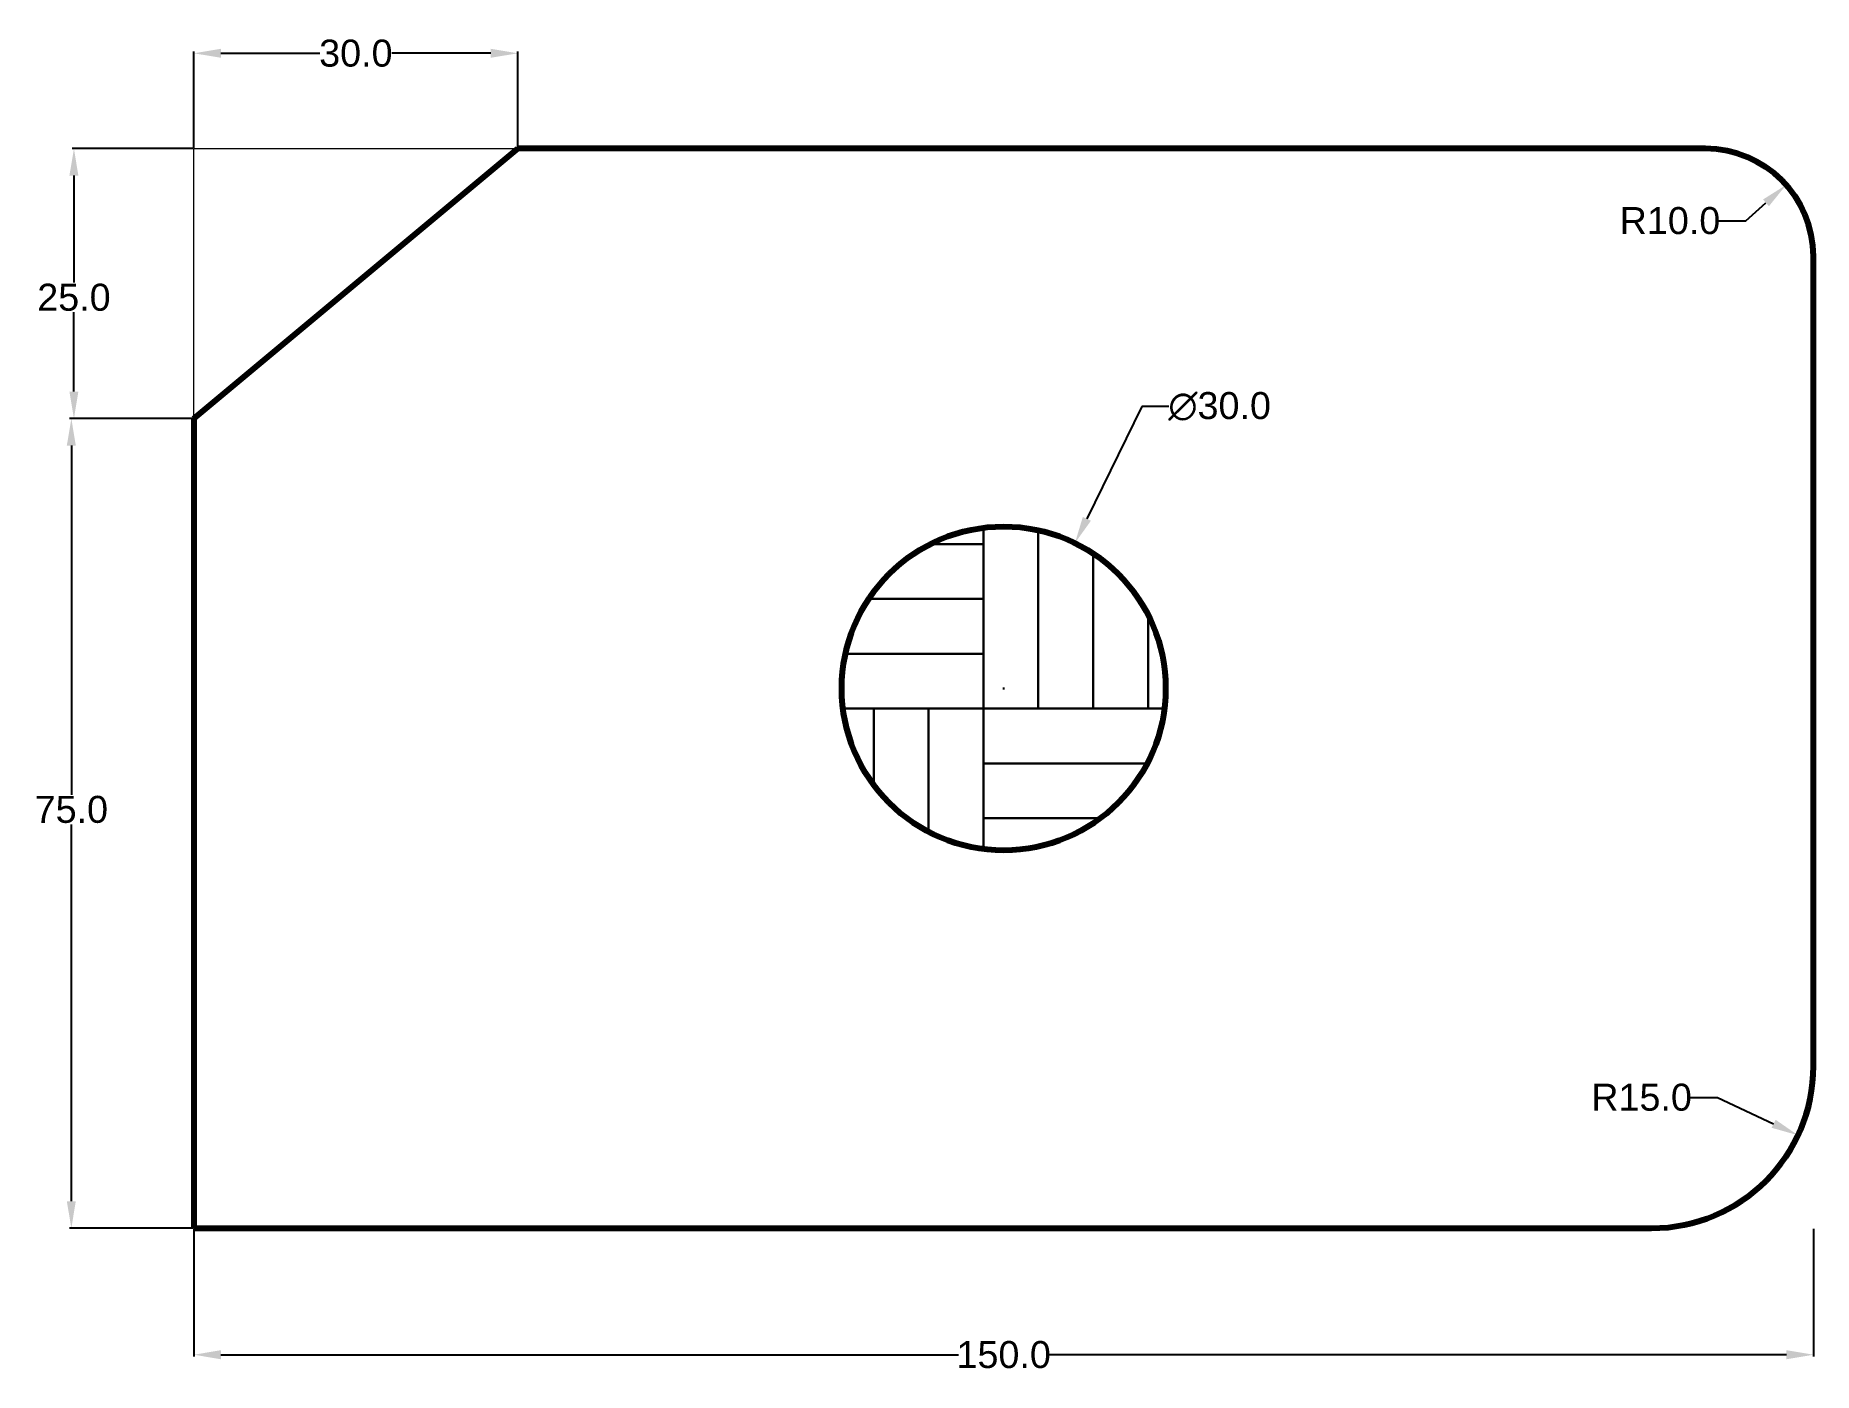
# Model space of a CAD drawing. Header units: millimetres. Extents: x 34 to 199, y 182 to 306.
import ezdxf

# ---------------------------------------------------------------- set-up
doc = ezdxf.new("R2010")
doc.units = ezdxf.units.MM
doc.layers.add('thick continuous', color=7, linetype='Continuous', lineweight=30)
doc.styles.get("Standard").update_dxf_attribs({"font": 'Arial.ttf'})
doc.dimstyles.get("Standard").update_dxf_attribs({"dimtxt": 2.5, "dimasz": 2.5, "dimexe": 0.18, "dimexo": 0.0625, "dimgap": 0.09, "dimtad": 0, "dimtih": 1, "dimtoh": 1, "dimdec": 1, "dimzin": 0, "dimdsep": 46, "dimtxsty": 'Standard', "dimcen": 0.09, "dimadec": 0, "dimazin": 0, "dimtfac": 1, "dimtdec": 1, "dimtofl": 0, "dimtmove": 0, "dimatfit": 3, "dimfxl": 1, "dimtolj": 1, "dimtzin": 0, "dimarcsym": 0})

# ---------------------------------------------------------------- blocks, each defined once
blk = doc.blocks.new('*D2')
at = {"layer": 'Defpoints', "color": 0, "transparency": 16777216}
for p in [(37.47, 270.74), (48.82, 270.74), (48.82, 195.74)]:
    blk.add_point(p, dxfattribs=at)
at = {"layer": 'thick continuous', "color": 0, "lineweight": -2, "transparency": 16777216}
for p, q in [((48.76, 270.74), (37.29, 270.74)), ((37.47, 268.24), (37.47, 235.88)), ((37.47, 198.24), (37.47, 233.15)), ((48.76, 195.74), (37.29, 195.74))]:
    blk.add_line(p, q, dxfattribs=at)
at = {"layer": 'thick continuous', "color": 0, "transparency": 16777216}
for points in [[(37.05, 268.24), (37.88, 268.24), (37.47, 270.74)], [(37.05, 198.24), (37.88, 198.24), (37.47, 195.74)]]:
    blk.add_solid(points, dxfattribs=at)
at = {"layer": 'thick continuous', "color": 0, "lineweight": 5, "transparency": 16777216, "insert": (37.47, 234.52), "char_height": 2.5, "attachment_point": 5}
blk.add_mtext('\\A1;75.0', dxfattribs=at)
blk = doc.blocks.new('*D3')
at = {"layer": 'Defpoints', "color": 0, "transparency": 16777216}
for p in [(48.82, 195.74), (198.82, 195.74), (198.82, 184.02)]:
    blk.add_point(p, dxfattribs=at)
at = {"layer": 'thick continuous', "color": 0, "lineweight": -2, "transparency": 16777216}
for p, q in [((48.82, 195.68), (48.82, 183.84)), ((198.82, 195.68), (198.82, 183.84)), ((51.32, 184.02), (119.63, 184.02)), ((196.32, 184.02), (128, 184.02))]:
    blk.add_line(p, q, dxfattribs=at)
at = {"layer": 'thick continuous', "color": 0, "transparency": 16777216}
for points in [[(51.32, 184.44), (51.32, 183.6), (48.82, 184.02)], [(196.32, 184.44), (196.32, 183.6), (198.82, 184.02)]]:
    blk.add_solid(points, dxfattribs=at)
at = {"layer": 'thick continuous', "color": 0, "lineweight": 5, "transparency": 16777216, "insert": (123.82, 184.02), "char_height": 2.5, "attachment_point": 5}
blk.add_mtext('\\A1;150.0', dxfattribs=at)
blk = doc.blocks.new('*D4')
at = {"layer": 'Defpoints', "color": 0, "transparency": 16777216}
for p in [(130.42, 259.21), (117.21, 232.27)]:
    blk.add_point(p, dxfattribs=at)
at = {"layer": 'thick continuous', "color": 0, "lineweight": -2, "transparency": 16777216}
for p, q in [((136.63, 271.86), (131.52, 261.45)), ((139.13, 271.86), (136.63, 271.86)), ((123.73, 245.74), (123.91, 245.74)), ((123.82, 245.65), (123.82, 245.83))]:
    blk.add_line(p, q, dxfattribs=at)
at = {"layer": 'thick continuous', "color": 0, "transparency": 16777216}
blk.add_solid([(131.15, 261.63), (131.9, 261.27), (130.42, 259.21)], dxfattribs=at)
at = {"layer": 'thick continuous', "color": 0, "lineweight": 5, "transparency": 16777216, "insert": (143.82, 271.86), "char_height": 2.5, "attachment_point": 5}
blk.add_mtext('\\A1;∅30.0', dxfattribs=at)
blk = doc.blocks.new('*D5')
at = {"layer": 'Defpoints', "color": 0, "transparency": 16777216}
for p in [(183.82, 210.74), (197.39, 204.35)]:
    blk.add_point(p, dxfattribs=at)
at = {"layer": 'thick continuous', "color": 0, "lineweight": -2, "transparency": 16777216}
for p, q in [((187.43, 207.86), (189.93, 207.86)), ((189.93, 207.86), (195.13, 205.42))]:
    blk.add_line(p, q, dxfattribs=at)
at = {"layer": 'thick continuous', "color": 0, "transparency": 16777216}
blk.add_solid([(195.31, 205.79), (194.95, 205.04), (197.39, 204.35)], dxfattribs=at)
at = {"layer": 'thick continuous', "color": 0, "lineweight": 5, "transparency": 16777216, "insert": (182.9, 207.86), "char_height": 2.5, "attachment_point": 5}
blk.add_mtext('\\A1;R15.0', dxfattribs=at)
blk = doc.blocks.new('*D6')
at = {"layer": 'Defpoints', "color": 0, "transparency": 16777216}
for p in [(196.29, 292.38), (188.82, 285.74)]:
    blk.add_point(p, dxfattribs=at)
at = {"layer": 'thick continuous', "color": 0, "lineweight": -2, "transparency": 16777216}
for p, q in [((192.56, 289.06), (194.42, 290.72)), ((190.06, 289.06), (192.56, 289.06))]:
    blk.add_line(p, q, dxfattribs=at)
at = {"layer": 'thick continuous', "color": 0, "transparency": 16777216}
blk.add_solid([(194.15, 291.03), (194.7, 290.41), (196.29, 292.38)], dxfattribs=at)
at = {"layer": 'thick continuous', "color": 0, "lineweight": 5, "transparency": 16777216, "insert": (185.53, 289.06), "char_height": 2.5, "attachment_point": 5}
blk.add_mtext('\\A1;R10.0', dxfattribs=at)
blk = doc.blocks.new('*D7')
at = {"layer": 'Defpoints', "color": 0, "transparency": 16777216}
for p in [(37.71, 295.74), (48.82, 295.74), (48.82, 270.74)]:
    blk.add_point(p, dxfattribs=at)
at = {"layer": 'thick continuous', "color": 0, "lineweight": -2, "transparency": 16777216}
for p, q in [((48.76, 295.74), (37.53, 295.74)), ((37.71, 293.24), (37.71, 283.33)), ((37.71, 273.24), (37.71, 280.6)), ((48.76, 270.74), (37.53, 270.74))]:
    blk.add_line(p, q, dxfattribs=at)
at = {"layer": 'thick continuous', "color": 0, "transparency": 16777216}
for points in [[(37.29, 293.24), (38.12, 293.24), (37.71, 295.74)], [(37.29, 273.24), (38.12, 273.24), (37.71, 270.74)]]:
    blk.add_solid(points, dxfattribs=at)
at = {"layer": 'thick continuous', "color": 0, "lineweight": 5, "transparency": 16777216, "insert": (37.71, 281.96), "char_height": 2.5, "attachment_point": 5}
blk.add_mtext('\\A1;25.0', dxfattribs=at)
blk = doc.blocks.new('*D8')
at = {"layer": 'Defpoints', "color": 0, "transparency": 16777216}
for p in [(78.82, 304.57), (48.82, 295.74), (78.82, 295.74)]:
    blk.add_point(p, dxfattribs=at)
at = {"layer": 'thick continuous', "color": 0, "lineweight": -2, "transparency": 16777216}
for p, q in [((48.82, 295.8), (48.82, 304.75)), ((78.82, 295.8), (78.82, 304.75)), ((51.32, 304.57), (60.49, 304.57)), ((76.32, 304.57), (67.15, 304.57))]:
    blk.add_line(p, q, dxfattribs=at)
at = {"layer": 'thick continuous', "color": 0, "transparency": 16777216}
for points in [[(51.32, 304.99), (51.32, 304.16), (48.82, 304.57)], [(76.32, 304.99), (76.32, 304.16), (78.82, 304.57)]]:
    blk.add_solid(points, dxfattribs=at)
at = {"layer": 'thick continuous', "color": 0, "lineweight": 5, "transparency": 16777216, "insert": (63.82, 304.57), "char_height": 2.5, "attachment_point": 5}
blk.add_mtext('\\A1;30.0', dxfattribs=at)

msp = doc.modelspace()

# ---------------------------------------------------------------- hatches: boundary and pattern name
at = {"layer": 'thick continuous'}
h = msp.add_hatch(dxfattribs=at)
h.set_pattern_fill('AR-PARQ1', color=256, scale=0.1)
edge = h.paths.add_edge_path()
edge.add_arc((123.82, 245.74), 15, 0, 360)

# ---------------------------------------------------------------- linework, layer by layer
at = {"layer": 'thick continuous', "lineweight": 80}
for p, q in [((48.82, 270.74), (78.82, 295.74)), ((188.82, 295.74), (78.82, 295.74)), ((198.82, 210.74), (198.82, 285.74)), ((48.82, 270.74), (48.82, 195.74)), ((48.82, 195.74), (183.82, 195.74))]:
    msp.add_line(p, q, dxfattribs=at)
at = {"layer": 'thick continuous', "lineweight": 5}
for p, q in [((48.82, 270.74), (48.82, 295.74)), ((48.82, 295.74), (78.82, 295.74))]:
    msp.add_line(p, q, dxfattribs=at)
at = {"layer": 'thick continuous'}
msp.add_line((48.82, 195.74), (123.82, 195.74), dxfattribs=at)
at = {"layer": 'thick continuous', "lineweight": 80}
msp.add_circle((123.82, 245.74), 15, dxfattribs=at)
for centre, radius, start, end in [((188.82, 285.74), 10, 0, 90), ((183.82, 210.74), 15, 270, 0)]:
    msp.add_arc(centre, radius, start, end, dxfattribs=at)

# ---------------------------------------------------------------- dimensions: what is measured, and where the dimension line sits
at = {"layer": 'thick continuous', "lineweight": 5}
for base, p1, p2, picture, middle in [((78.82, 304.57), (48.82, 295.74), (78.82, 295.74), '*D8', (63.82, 304.57)), ((198.82, 184.02), (48.82, 195.74), (198.82, 195.74), '*D3', (123.82, 184.02))]:
    dim = msp.add_linear_dim(base=base, p1=p1, p2=p2, dimstyle='Standard', dxfattribs=at)
    dim.commit()
    dim.dimension.update_dxf_attribs({"geometry": picture, "text_midpoint": middle})
for base, p1, p2, picture, middle in [((37.71, 295.74), (48.82, 270.74), (48.82, 295.74), '*D7', (37.71, 281.96)), ((37.47, 270.74), (48.82, 195.74), (48.82, 270.74), '*D2', (37.47, 234.52))]:
    dim = msp.add_linear_dim(base=base, p1=p1, p2=p2, angle=90, dimstyle='Standard', dxfattribs=at)
    dim.commit()
    dim.dimension.update_dxf_attribs({"geometry": picture, "text_midpoint": middle, "dimtype": 160})
for center, mpoint, picture, middle in [((188.82, 285.74), (196.29, 292.38), '*D6', (185.53, 289.06)), ((183.82, 210.74), (197.39, 204.35), '*D5', (182.9, 207.86))]:
    dim = msp.add_radius_dim(center=center, mpoint=mpoint, dimstyle='Standard', dxfattribs=at)
    dim.commit()
    dim.dimension.update_dxf_attribs({"geometry": picture, "text_midpoint": middle, "dimtype": 164})
dim = msp.add_diameter_dim_2p(p1=(117.21, 232.27), p2=(130.42, 259.21), dimstyle='Standard', dxfattribs=at)
dim.commit()
dim.dimension.update_dxf_attribs({"geometry": '*D4', "text_midpoint": (143.82, 271.86), "dimtype": 163})

doc.saveas('drawing.dxf')
